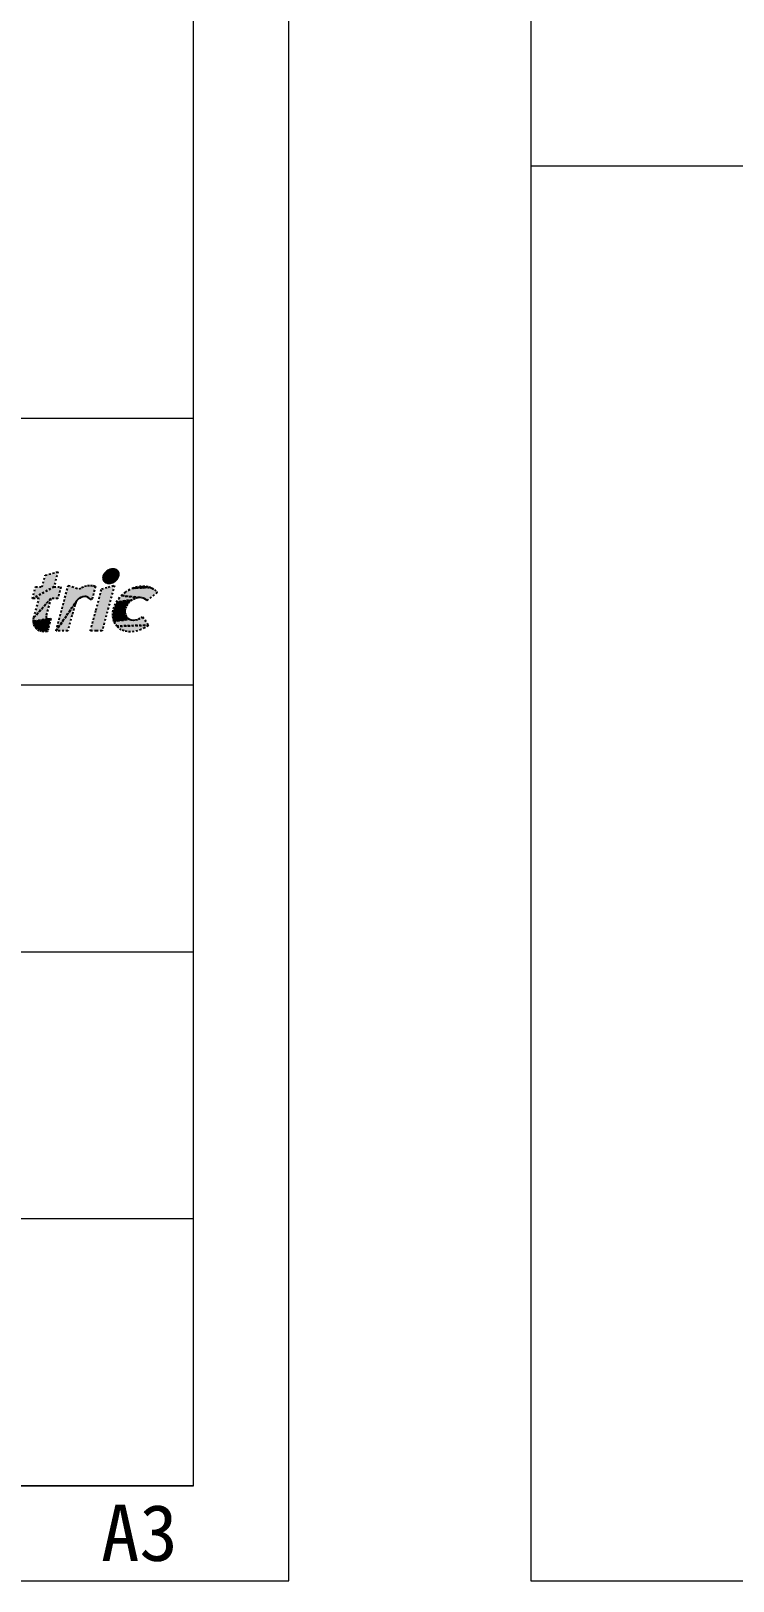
# Model space of a CAD drawing. Header units: millimetres. Extents: x -15766 to 80009, y -9701 to 15159.
# Drawn here: x -13099.9 to -12952.6, y 8876 to 9201.3 of the extents above; entities that cross this region are included whole.
import ezdxf

# ---------------------------------------------------------------- set-up
doc = ezdxf.new("R2010")
doc.units = ezdxf.units.MM
doc.linetypes.add('HIDDEN', pattern=[0.2, 0.1, -0.1])
for name, color, linetype, lineweight in [('CDRAFT0', 7, 'Continuous', 18), ('title_frame', 7, 'Continuous', 18), ('粗实线层_1', 7, 'Continuous', 15)]:
    doc.layers.add(name, color=color, linetype=linetype, lineweight=lineweight)
doc.layers.add('DRW0001_DXF_FORMAT', color=7, linetype='Continuous')
doc.styles.add('STYLE1', font='')
doc.styles.get('STYLE1').set_extended_font_data('宋体')

# ---------------------------------------------------------------- blocks, each defined once
blk = doc.blocks.new('*X1985')
at = {"layer": 'CDRAFT0'}
for p, q in [((420, 0), (420, 297)), ((0, 0), (420, 0))]:
    blk.add_line(p, q, dxfattribs=at)
at = {"layer": '粗实线层_1'}
for p, q in [((415, 5), (415, 292)), ((25, 5), (415, 5))]:
    blk.add_line(p, q, dxfattribs=at)
blk = doc.blocks.new('SYMBOL_3_BL2', base_point=(178.141, 46.517))
at = {"layer": 'DRW0001_DXF_FORMAT', "linetype": 'HIDDEN'}
for points in [[(195.044, 45.452), (195.71, 45.638), (195.495, 44.842), (194.369, 44.23), (194.534, 44.842), (194.88, 44.842)], [(198.75, 45.754), (198.791, 45.727), (198.825, 45.694), (198.853, 45.654), (198.874, 45.61), (198.887, 45.561), (198.891, 45.507), (198.887, 45.451), (198.878, 45.406), (198.857, 45.347), (198.828, 45.289), (198.79, 45.232), (198.743, 45.18), (198.69, 45.132), (198.155, 45.118), (198.128, 45.157), (198.107, 45.202), (198.094, 45.251), (198.089, 45.304), (198.094, 45.361), (198.103, 45.406), (198.123, 45.465), (198.153, 45.523), (198.191, 45.579), (198.237, 45.632), (198.291, 45.679), (198.292, 45.68), (198.35, 45.72), (198.411, 45.751), (198.727, 45.765)], [(198.535, 45.787), (198.594, 45.791), (198.651, 45.787), (198.703, 45.774), (198.727, 45.765), (198.411, 45.751), (198.473, 45.774)], [(195.867, 44.842), (195.702, 44.23), (195.33, 44.23), (194.447, 43.233), (194.715, 44.23), (194.369, 44.23), (195.495, 44.842)], [(197.265, 44.911), (197.417, 44.923), (197.56, 44.911), (197.677, 44.881), (197.5, 44.221), (197.497, 44.222), (197.471, 44.189), (197.403, 44.186), (197.396, 44.197), (197.394, 44.196), (197.362, 44.24), (197.298, 44.294), (197.218, 44.329), (197.172, 44.338), (197.122, 44.341), (197.019, 44.329), (196.913, 44.291), (196.81, 44.229), (196.795, 44.217), (196.708, 44.131), (195.61, 42.537), (196.252, 44.923), (196.817, 44.737), (196.816, 44.733), (196.952, 44.81), (197.109, 44.873)], [(198.003, 44.737), (198.335, 44.83), (198.668, 44.923), (198.347, 43.73), (198.026, 42.537), (197.718, 42.537), (197.411, 42.537), (197.707, 43.637), (198.003, 44.737), (198.003, 44.737)], [(198.689, 45.132), (198.63, 45.092), (198.569, 45.06), (198.507, 45.038), (198.446, 45.024), (198.387, 45.02), (198.33, 45.024), (198.277, 45.037), (198.253, 45.046), (198.231, 45.057), (198.19, 45.084), (198.155, 45.118), (198.69, 45.132)], [(200.642, 44.783), (200.769, 44.7), (200.877, 44.599), (200.92, 44.546), (200.368, 44.113), (200.312, 44.174), (200.224, 44.232), (200.118, 44.269), (199.998, 44.282), (199.037, 44.385), (199.2, 44.533), (199.232, 44.557), (199.412, 44.679), (199.601, 44.774), (200.573, 44.816)], [(199.98, 44.881), (200.163, 44.895), (200.338, 44.882), (200.498, 44.844), (200.573, 44.816), (199.601, 44.774), (199.791, 44.841)], [(195.088, 43.238), (195.118, 43.191), (195.168, 43.163), (194.421, 43.032), (194.433, 43.171), (194.446, 43.23), (194.446, 43.23), (194.447, 43.233), (194.447, 43.233), (195.33, 44.23), (195.086, 43.322), (195.088, 43.322), (195.083, 43.299)], [(196.596, 43.901), (196.447, 43.346), (196.444, 43.35), (196.225, 42.537), (195.61, 42.537), (196.708, 44.131), (196.643, 44.034), (196.604, 43.934)], [(199.463, 44.051), (199.364, 43.938), (199.29, 43.815), (199.243, 43.689), (198.593, 43.518), (198.627, 43.689), (198.69, 43.871), (198.779, 44.049), (199.606, 44.162), (199.484, 44.07)], [(199.737, 44.229), (199.606, 44.162), (198.779, 44.049), (198.895, 44.223), (199.037, 44.385), (199.998, 44.282), (199.87, 44.269)], [(195.207, 43.159), (195.302, 43.172), (195.342, 43.185), (195.197, 42.644), (195.161, 42.512), (195.156, 42.494), (194.991, 42.493), (194.853, 42.507), (194.73, 42.545), (194.626, 42.607), (194.541, 42.688), (194.477, 42.788), (194.436, 42.903), (194.421, 43.032), (195.168, 43.163)], [(199.226, 43.603), (199.224, 43.484), (198.585, 43.345), (198.593, 43.518), (199.243, 43.689)], [(199.248, 43.376), (199.296, 43.282), (198.603, 43.183), (198.585, 43.345), (199.224, 43.484)], [(199.364, 43.205), (199.452, 43.146), (198.645, 43.034), (198.603, 43.183), (199.296, 43.282)], [(199.678, 43.097), (199.807, 43.11), (199.939, 43.149), (200.07, 43.216), (200.146, 43.27), (200.464, 42.836), (198.799, 42.78), (198.711, 42.899), (198.645, 43.034), (199.452, 43.146), (199.558, 43.109)], [(200.444, 42.821), (200.264, 42.7), (200.075, 42.605), (199.885, 42.537), (199.697, 42.497), (199.514, 42.484), (199.338, 42.497), (199.178, 42.535), (199.033, 42.596), (198.907, 42.678), (198.799, 42.78), (200.464, 42.836)]]:
    blk.add_hatch(color=8, dxfattribs=at).paths.add_polyline_path(points)
at = {"layer": 'DRW0001_DXF_FORMAT', "color": 8, "linetype": 'HIDDEN'}
for points in [[(195.044, 45.452), (195.71, 45.638), (195.495, 44.842), (194.369, 44.23), (194.534, 44.842), (194.88, 44.842), (195.044, 45.452)], [(198.75, 45.754), (198.791, 45.727), (198.825, 45.694), (198.853, 45.654), (198.874, 45.61), (198.887, 45.561), (198.891, 45.507), (198.887, 45.451), (198.878, 45.406), (198.857, 45.347), (198.828, 45.289), (198.79, 45.232), (198.743, 45.18), (198.69, 45.132), (198.155, 45.118), (198.128, 45.157), (198.107, 45.202), (198.094, 45.251), (198.089, 45.304), (198.094, 45.361), (198.103, 45.406), (198.123, 45.465), (198.153, 45.523), (198.191, 45.579), (198.237, 45.632), (198.291, 45.679), (198.292, 45.68), (198.35, 45.72), (198.411, 45.751), (198.727, 45.765), (198.75, 45.754)], [(198.535, 45.787), (198.594, 45.791), (198.651, 45.787), (198.703, 45.774), (198.727, 45.765), (198.411, 45.751), (198.473, 45.774), (198.535, 45.787)], [(195.867, 44.842), (195.702, 44.23), (195.33, 44.23), (194.447, 43.233), (194.715, 44.23), (194.369, 44.23), (195.495, 44.842), (195.867, 44.842)], [(197.265, 44.911), (197.417, 44.923), (197.56, 44.911), (197.677, 44.881), (197.5, 44.221), (197.497, 44.222), (197.471, 44.189), (197.403, 44.186), (197.396, 44.197), (197.394, 44.196), (197.362, 44.24), (197.298, 44.294), (197.218, 44.329), (197.172, 44.338), (197.122, 44.341), (197.019, 44.329), (196.913, 44.291), (196.81, 44.229), (196.795, 44.217), (196.708, 44.131), (195.61, 42.537), (196.252, 44.923), (196.817, 44.737), (196.816, 44.733), (196.952, 44.81), (197.109, 44.873), (197.265, 44.911)], [(198.003, 44.737), (198.335, 44.83), (198.668, 44.923), (198.347, 43.73), (198.026, 42.537), (197.718, 42.537), (197.411, 42.537), (197.707, 43.637), (198.003, 44.737), (198.003, 44.737), (198.003, 44.737)], [(198.689, 45.132), (198.63, 45.092), (198.569, 45.06), (198.507, 45.038), (198.446, 45.024), (198.387, 45.02), (198.33, 45.024), (198.277, 45.037), (198.253, 45.046), (198.231, 45.057), (198.19, 45.084), (198.155, 45.118), (198.69, 45.132), (198.689, 45.132)], [(200.642, 44.783), (200.769, 44.7), (200.877, 44.599), (200.92, 44.546), (200.368, 44.113), (200.312, 44.174), (200.224, 44.232), (200.118, 44.269), (199.998, 44.282), (199.037, 44.385), (199.2, 44.533), (199.232, 44.557), (199.412, 44.679), (199.601, 44.774), (200.573, 44.816), (200.642, 44.783)], [(199.98, 44.881), (200.163, 44.895), (200.338, 44.882), (200.498, 44.844), (200.573, 44.816), (199.601, 44.774), (199.791, 44.841), (199.98, 44.881)], [(195.088, 43.238), (195.118, 43.191), (195.168, 43.163), (194.421, 43.032), (194.433, 43.171), (194.446, 43.23), (194.446, 43.23), (194.447, 43.233), (194.447, 43.233), (195.33, 44.23), (195.086, 43.322), (195.088, 43.322), (195.083, 43.299), (195.088, 43.238)], [(196.596, 43.901), (196.447, 43.346), (196.444, 43.35), (196.225, 42.537), (195.61, 42.537), (196.708, 44.131), (196.643, 44.034), (196.604, 43.934), (196.596, 43.901)], [(199.463, 44.051), (199.364, 43.938), (199.29, 43.815), (199.243, 43.689), (198.593, 43.518), (198.627, 43.689), (198.69, 43.871), (198.779, 44.049), (199.606, 44.162), (199.484, 44.07), (199.463, 44.051)], [(199.737, 44.229), (199.606, 44.162), (198.779, 44.049), (198.895, 44.223), (199.037, 44.385), (199.998, 44.282), (199.87, 44.269), (199.737, 44.229)], [(195.207, 43.159), (195.302, 43.172), (195.342, 43.185), (195.197, 42.644), (195.161, 42.512), (195.156, 42.494), (194.991, 42.493), (194.853, 42.507), (194.73, 42.545), (194.626, 42.607), (194.541, 42.688), (194.477, 42.788), (194.436, 42.903), (194.421, 43.032), (195.168, 43.163), (195.207, 43.159)], [(199.226, 43.603), (199.224, 43.484), (198.585, 43.345), (198.593, 43.518), (199.243, 43.689), (199.226, 43.603)], [(199.248, 43.376), (199.296, 43.282), (198.603, 43.183), (198.585, 43.345), (199.224, 43.484), (199.248, 43.376)], [(199.364, 43.205), (199.452, 43.146), (198.645, 43.034), (198.603, 43.183), (199.296, 43.282), (199.364, 43.205)], [(199.678, 43.097), (199.807, 43.11), (199.939, 43.149), (200.07, 43.216), (200.146, 43.27), (200.464, 42.836), (198.799, 42.78), (198.711, 42.899), (198.645, 43.034), (199.452, 43.146), (199.558, 43.109), (199.678, 43.097)], [(200.444, 42.821), (200.264, 42.7), (200.075, 42.605), (199.885, 42.537), (199.697, 42.497), (199.514, 42.484), (199.338, 42.497), (199.178, 42.535), (199.033, 42.596), (198.907, 42.678), (198.799, 42.78), (200.464, 42.836), (200.444, 42.821)]]:
    blk.add_lwpolyline(points, dxfattribs=at)
blk.add_solid([(197.467, 44.186), (197.432, 44.175), (197.471, 44.189), (197.403, 44.186)], dxfattribs=at)
blk = doc.blocks.new('*X1984')
at = {"layer": 'CDRAFT0'}
for p, q in [((0, 297), (0, 0)), ((0, 0), (420, 0))]:
    blk.add_line(p, q, dxfattribs=at)
at = {"layer": '粗实线层_1'}
blk.add_line((0, 148.5), (30, 148.5), dxfattribs=at)

msp = doc.modelspace()

# ---------------------------------------------------------------- linework, layer by layer
at = {"layer": '粗实线层_1'}
for p, q in [((-13065.78937, 9119.97315), (-13785.78937, 9119.97315)), ((-13065.78937, 8895.97315), (-13065.78937, 9119.97315)), ((-13065.78937, 9063.97315), (-13265.78937, 9063.97315)), ((-13065.78937, 9007.97315), (-13265.78937, 9007.97315)), ((-13065.78937, 8951.97315), (-13265.78937, 8951.97315)), ((-13065.78937, 8895.97315), (-13785.78937, 8895.97315))]:
    msp.add_line(p, q, dxfattribs=at)

# ---------------------------------------------------------------- block references
at = {"layer": 'DRW0001_DXF_FORMAT', "color": 2, "linetype": 'Continuous', "xscale": 4, "yscale": 4, "zscale": 4}
msp.add_blockref('SYMBOL_3_BL2', (-13164.52573, 9091.30734), dxfattribs=at)
at = {"layer": 'title_frame'}
for name, p, xscale, yscale, zscale in [('*X1985', (-14725.78937, 8875.97315), 4, 4, 4), ('*X1984', (-12995.02743, 8875.97315), 2, 2, 2)]:
    msp.add_blockref(name, p, dxfattribs=dict(at, xscale=xscale, yscale=yscale, zscale=zscale))

# ---------------------------------------------------------------- texts
at = {"layer": 'title_frame', "color": 3, "insert": (-13085.20714, 8879.99908), "char_height": 11.835616, "width": 23.4739726, "attachment_point": 7, "style": 'STYLE1'}
msp.add_mtext('A3', dxfattribs=at)

doc.saveas('drawing.dxf')
